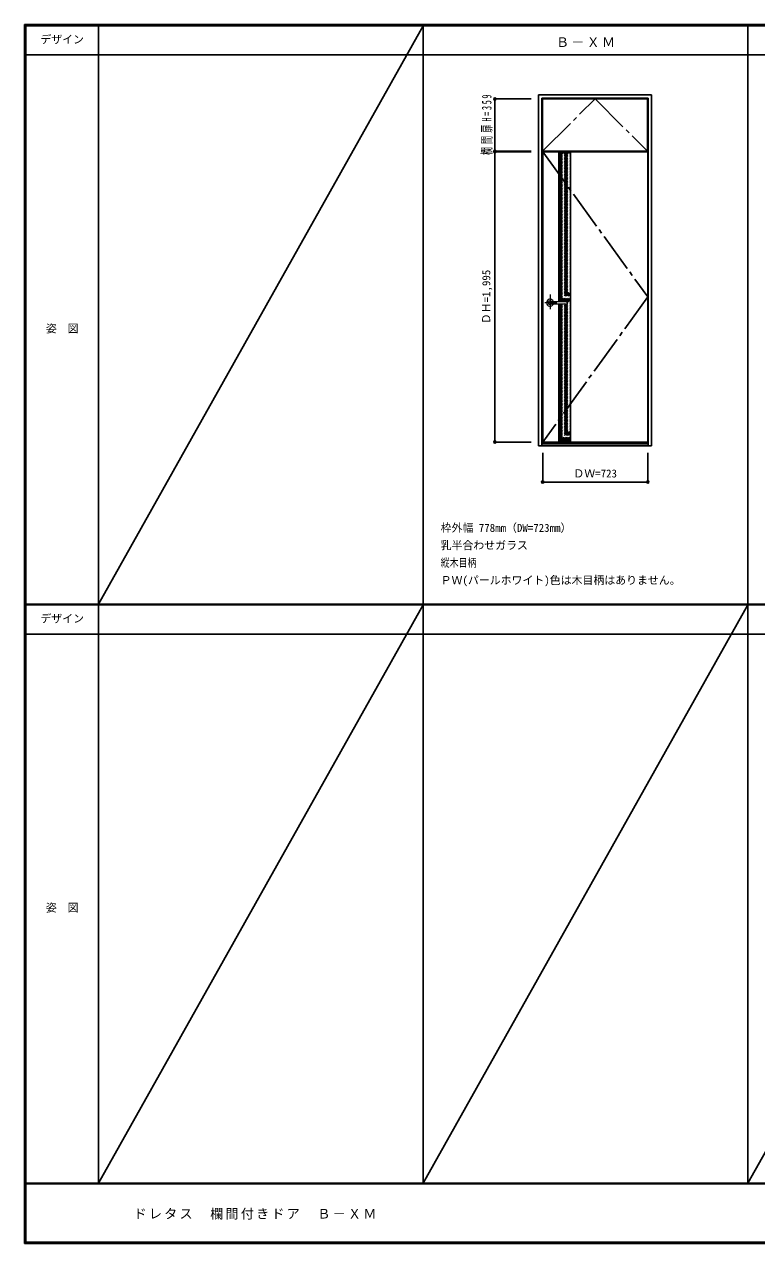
# Model space of a CAD drawing. Units: millimetres, scale not verified. Extents: x -6000 to 5700, y -4307 to 4175.
# Drawn here: x -6000 to -966, y -4205 to 4175 of the extents above; entities that cross this region are included whole.
import ezdxf
from ezdxf.enums import TextEntityAlignment as Align

# ---------------------------------------------------------------- set-up
doc = ezdxf.new("R2010")
doc.units = ezdxf.units.MM
doc.header["$LTSCALE"] = 30
doc.header["$PDMODE"] = 32
doc.header["$PDSIZE"] = 15
for name, pattern in [('CHAIN1', [8, 5, -1, 1, -1]), ('CHAIN2', [12, 9, -1, 1, -1]), ('DASHED1', [1.8, 1.2, -0.6])]:
    doc.linetypes.add(name, pattern=pattern)
for name, color, linetype in [('0-2_扉', 3, 'Continuous'), ('0-3_仕上げ', 3, 'Continuous'), ('0-4_枠', 3, 'Continuous'), ('0-7', 7, 'CHAIN2'), ('0-A_文字', 7, 'Continuous'), ('0-B_寸法', 7, 'Continuous'), ('0-C_ハッチ', 4, 'DASHED1'), ('F-1_枠', 6, 'Continuous'), ('F-A_文字', 7, 'Continuous')]:
    doc.layers.add(name, color=color, linetype=linetype)
doc.layers.add('0-5_レバー', color=7, linetype='Continuous', lineweight=18)
doc.styles.add('ＭＳ ゴシック', font='')
doc.styles.get('ＭＳ ゴシック').set_extended_font_data('MS Gothic')

msp = doc.modelspace()

# ---------------------------------------------------------------- linework, layer by layer
at = {"layer": '0-2_扉'}
for p, q in [((-2438.3, 3662.25), (-1715.3, 3662.25)), ((-2438.3, 3303.25), (-2438.3, 3662.25)), ((-1715.3, 3303.25), (-1715.3, 3662.25)), ((-2438.3, 3303.25), (-1715.3, 3303.25)), ((-2436.8, 3299.25), (-1713.8, 3299.25)), ((-2436.8, 1304.25), (-2436.8, 3299.25)), ((-1713.8, 1304.25), (-1713.8, 3299.25)), ((-2436.8, 1304.25), (-1713.8, 1304.25))]:
    msp.add_line(p, q, dxfattribs=at)
at = {"layer": '0-3_仕上げ'}
for p, q in [((-2326.8, 2268.75), (-2326.8, 3299.25)), ((-2246.8, 1304.25), (-2246.8, 3299.25)), ((-2326.8, 1304.25), (-2326.8, 2254.75))]:
    msp.add_line(p, q, dxfattribs=at)
at = {"layer": '0-3_仕上げ', "color": 7}
for p, q in [((-2326.8, 3291.25), (-2246.8, 3291.25)), ((-2326.8, 1312.25), (-2246.8, 1312.25))]:
    msp.add_line(p, q, dxfattribs=at)
at = {"layer": '0-4_枠'}
for p, q in [((-2465.8, 3691.25), (-1687.8, 3691.25)), ((-2465.8, 1279.25), (-2465.8, 3691.25)), ((-1687.8, 1279.25), (-1687.8, 3691.25)), ((-2441.8, 3667.25), (-1711.8, 3667.25)), ((-2441.8, 1279.25), (-2441.8, 3667.25)), ((-1711.8, 1279.25), (-1711.8, 3667.25)), ((-2465.8, 1279.25), (-1687.8, 1279.25)), ((-2441.8, 1294.25), (-1711.8, 1294.25)), ((-2441.8, 1291.25), (-1711.8, 1291.25))]:
    msp.add_line(p, q, dxfattribs=at)
at = {"layer": '0-5_レバー', "color": 4, "linetype": 'CHAIN1'}
for p, q in [((-2386.3, 2318.21), (-2386.3, 2218.36)), ((-2339.5, 2261.75), (-2422.52, 2261.75))]:
    msp.add_line(p, q, dxfattribs=at)
at = {"layer": '0-5_レバー'}
for q in [(-2269.3, 2267.24), (-2269.3, 2256.25)]:
    msp.add_line((-2269.3, 2261.75), q, dxfattribs=at)
for points in [[(-2376.35, 2268.74), (-2377.11, 2269.53), (-2379.08, 2270.9), (-2381.33, 2271.91), (-2383.76, 2272.54), (-2386.3, 2272.75), (-2388.84, 2272.54), (-2391.28, 2271.91), (-2393.52, 2270.9), (-2395.49, 2269.53), (-2397.11, 2267.86), (-2398.31, 2265.96), (-2399.05, 2263.9), (-2399.3, 2261.75), (-2399.05, 2259.6), (-2398.31, 2257.54), (-2397.11, 2255.64), (-2395.49, 2253.97), (-2393.52, 2252.6), (-2391.28, 2251.59), (-2388.84, 2250.96), (-2386.3, 2250.75), (-2383.76, 2250.96), (-2381.33, 2251.59), (-2379.08, 2252.6), (-2377.11, 2253.97), (-2376.35, 2254.76)], [(-2270.8, 2268.75), (-2280.53, 2268.75), (-2290.71, 2268.75), (-2300.31, 2268.75), (-2309.3, 2268.75), (-2317.71, 2268.75), (-2325.52, 2268.75), (-2332.34, 2268.75), (-2338.64, 2268.75), (-2344.41, 2268.75), (-2349.65, 2268.75), (-2354.44, 2268.75), (-2359.1, 2268.75), (-2363.3, 2268.75), (-2367.05, 2268.75), (-2369.05, 2268.75), (-2370.9, 2268.75), (-2372.91, 2268.74), (-2375.32, 2268.74), (-2376.81, 2268.74), (-2378.35, 2268.74), (-2379.87, 2268.74), (-2380.97, 2268.74), (-2381.43, 2268.74), (-2381.43, 2268.73)], [(-2270.8, 2268.75), (-2279.88, 2268.75), (-2280.28, 2268.75)], [(-2381.28, 2254.76), (-2381.15, 2254.76), (-2380.71, 2254.76), (-2379.99, 2254.76), (-2378.97, 2254.76), (-2377.71, 2254.76), (-2376.36, 2254.76), (-2373.5, 2254.76), (-2370.52, 2254.75), (-2367.5, 2254.75), (-2364.46, 2254.75), (-2361.4, 2254.75), (-2358.31, 2254.75), (-2354.31, 2254.75), (-2349.9, 2254.75), (-2344.93, 2254.75), (-2339.4, 2254.75), (-2333.31, 2254.75), (-2326.66, 2254.75), (-2319.45, 2254.75), (-2310.86, 2254.75), (-2301.6, 2254.75), (-2291.67, 2254.75), (-2281.05, 2254.75), (-2270.8, 2254.75)]]:
    msp.add_lwpolyline(points, dxfattribs=at)
for centre, radius, start, end in [((-2386.3, 2261.75), 24.55, 16.59952, 343.36736), ((-2270.8, 2267.25), 1.5, 0.00847, 89.9163), ((-2270.8, 2267.25), 1.5, 360, 90.17419), ((-2270.8, 2256.25), 1.5, 270.16419, 0), ((-2270.8, 2256.25), 1.5, 269.91059, 359.99153)]:
    msp.add_arc(centre, radius, start, end, dxfattribs=at)
at = {"layer": '0-7'}
for p, q in [((-2438.3, 3303.25), (-2076.8, 3662.25)), ((-2076.8, 3662.25), (-1715.3, 3303.25))]:
    msp.add_line(p, q, dxfattribs=at)
msp.add_lwpolyline([(-2436.8, 3299.25), (-1713.8, 2301.75), (-2436.8, 1304.25)], dxfattribs=at)
at = {"layer": '0-B_寸法', "color": 4}
for p, q in [((-2765.8, 3662.25), (-2515.8, 3662.25)), ((-2765.8, 3303.25), (-2765.8, 3662.25)), ((-2765.8, 3303.25), (-2515.8, 3303.25)), ((-2765.8, 3299.25), (-2765.8, 1304.25)), ((-2765.8, 3299.25), (-2515.8, 3299.25)), ((-2765.8, 1304.25), (-2515.8, 1304.25)), ((-2436.8, 1029.25), (-2436.8, 1229.25))]:
    msp.add_line(p, q, dxfattribs=at)
msp.add_lwpolyline([(-2436.8, 1029.25), (-1713.8, 1029.25), (-1713.8, 1229.25)], dxfattribs=at)
at = {"layer": '0-B_寸法'}
for p in [(-2765.8, 3662.25), (-2765.8, 3303.25), (-2765.8, 3299.25), (-2765.8, 1304.25), (-2436.8, 1029.25), (-1713.8, 1029.25)]:
    msp.add_point(p, dxfattribs=at)
at = {"layer": '0-C_ハッチ'}
for p, q in [((-2326.8, 3212.55), (-2248.1, 3291.25)), ((-2326.8, 3222.45), (-2258, 3291.25)), ((-2326.8, 3232.35), (-2267.9, 3291.25)), ((-2326.8, 3242.24), (-2277.8, 3291.25)), ((-2326.8, 3252.14), (-2287.69, 3291.25)), ((-2326.8, 3262.04), (-2297.59, 3291.25)), ((-2326.8, 3271.94), (-2307.49, 3291.25)), ((-2326.8, 3281.84), (-2317.39, 3291.25)), ((-2326.8, 3202.65), (-2246.8, 3282.65)), ((-2326.8, 3192.75), (-2246.8, 3272.75)), ((-2326.8, 3182.85), (-2246.8, 3262.85)), ((-2326.8, 3172.95), (-2246.8, 3252.95)), ((-2326.8, 3163.05), (-2246.8, 3243.05)), ((-2326.8, 3153.15), (-2246.8, 3233.15)), ((-2326.8, 3143.25), (-2246.8, 3223.25)), ((-2326.8, 3133.35), (-2246.8, 3213.35)), ((-2326.8, 3123.45), (-2246.8, 3203.45)), ((-2326.8, 3113.55), (-2246.8, 3193.55)), ((-2326.8, 3103.65), (-2246.8, 3183.65)), ((-2326.8, 3093.75), (-2246.8, 3173.75)), ((-2326.8, 3083.85), (-2246.8, 3163.85)), ((-2326.8, 3073.95), (-2246.8, 3153.95)), ((-2326.8, 3064.05), (-2246.8, 3144.05)), ((-2326.8, 3054.15), (-2246.8, 3134.15)), ((-2326.8, 3044.25), (-2246.8, 3124.25)), ((-2326.8, 3034.36), (-2246.8, 3114.36)), ((-2326.8, 3024.46), (-2246.8, 3104.46)), ((-2326.8, 3014.56), (-2246.8, 3094.56)), ((-2326.8, 3004.66), (-2246.8, 3084.66)), ((-2326.8, 2994.76), (-2246.8, 3074.76)), ((-2326.8, 2984.86), (-2246.8, 3064.86)), ((-2326.8, 2974.96), (-2246.8, 3054.96)), ((-2326.8, 2965.06), (-2246.8, 3045.06)), ((-2326.8, 2955.16), (-2246.8, 3035.16)), ((-2326.8, 2945.26), (-2246.8, 3025.26)), ((-2326.8, 2935.36), (-2246.8, 3015.36)), ((-2326.8, 2925.46), (-2246.8, 3005.46)), ((-2326.8, 2915.56), (-2246.8, 2995.56)), ((-2326.8, 2905.66), (-2246.8, 2985.66)), ((-2326.8, 2895.76), (-2246.8, 2975.76)), ((-2326.8, 2885.86), (-2246.8, 2965.86)), ((-2326.8, 2875.96), (-2246.8, 2955.96)), ((-2326.8, 2866.06), (-2246.8, 2946.06)), ((-2326.8, 2856.16), (-2246.8, 2936.16)), ((-2326.8, 2846.27), (-2246.8, 2926.27)), ((-2326.8, 2836.37), (-2246.8, 2916.37)), ((-2326.8, 2826.47), (-2246.8, 2906.47)), ((-2326.8, 2816.57), (-2246.8, 2896.57)), ((-2326.8, 2806.67), (-2246.8, 2886.67)), ((-2326.8, 2796.77), (-2246.8, 2876.77)), ((-2326.8, 2786.87), (-2246.8, 2866.87)), ((-2326.8, 2776.97), (-2246.8, 2856.97)), ((-2326.8, 2767.07), (-2246.8, 2847.07)), ((-2326.8, 2757.17), (-2246.8, 2837.17)), ((-2326.8, 2747.27), (-2246.8, 2827.27)), ((-2326.8, 2737.37), (-2246.8, 2817.37)), ((-2326.8, 2727.47), (-2246.8, 2807.47)), ((-2326.8, 2717.57), (-2246.8, 2797.57)), ((-2326.8, 2707.67), (-2246.8, 2787.67)), ((-2326.8, 2697.77), (-2246.8, 2777.77)), ((-2326.8, 2687.87), (-2246.8, 2767.87)), ((-2326.8, 2677.97), (-2246.8, 2757.97)), ((-2326.8, 2668.07), (-2246.8, 2748.07)), ((-2326.8, 2658.17), (-2246.8, 2738.17)), ((-2326.8, 2648.28), (-2246.8, 2728.28)), ((-2326.8, 2638.38), (-2246.8, 2718.38)), ((-2326.8, 2628.48), (-2246.8, 2708.48)), ((-2326.8, 2618.58), (-2246.8, 2698.58)), ((-2326.8, 2608.68), (-2246.8, 2688.68)), ((-2326.8, 2598.78), (-2246.8, 2678.78)), ((-2326.8, 2588.88), (-2246.8, 2668.88)), ((-2326.8, 2578.98), (-2246.8, 2658.98)), ((-2326.8, 2569.08), (-2246.8, 2649.08)), ((-2326.8, 2559.18), (-2246.8, 2639.18)), ((-2326.8, 2549.28), (-2246.8, 2629.28)), ((-2326.8, 2539.38), (-2246.8, 2619.38)), ((-2326.8, 2529.48), (-2246.8, 2609.48)), ((-2326.8, 2519.58), (-2246.8, 2599.58)), ((-2326.8, 2509.68), (-2246.8, 2589.68)), ((-2326.8, 2499.78), (-2246.8, 2579.78)), ((-2326.8, 2489.88), (-2246.8, 2569.88)), ((-2326.8, 2479.98), (-2246.8, 2559.98)), ((-2326.8, 2470.08), (-2246.8, 2550.08)), ((-2326.8, 2460.18), (-2246.8, 2540.18)), ((-2326.8, 2450.29), (-2246.8, 2530.29)), ((-2326.8, 2440.39), (-2246.8, 2520.39)), ((-2326.8, 2430.49), (-2246.8, 2510.49)), ((-2326.8, 2420.59), (-2246.8, 2500.59)), ((-2326.8, 2410.69), (-2246.8, 2490.69)), ((-2326.8, 2400.79), (-2246.8, 2480.79)), ((-2326.8, 2390.89), (-2246.8, 2470.89)), ((-2326.8, 2380.99), (-2246.8, 2460.99)), ((-2326.8, 2371.09), (-2246.8, 2451.09)), ((-2326.8, 2361.19), (-2246.8, 2441.19)), ((-2326.8, 2351.29), (-2246.8, 2431.29)), ((-2326.8, 2341.39), (-2246.8, 2421.39)), ((-2326.8, 2331.49), (-2246.8, 2411.49)), ((-2326.8, 2321.59), (-2246.8, 2401.59)), ((-2326.8, 2311.69), (-2246.8, 2391.69)), ((-2326.8, 2301.79), (-2246.8, 2381.79)), ((-2326.8, 2291.89), (-2246.8, 2371.89)), ((-2326.8, 2281.99), (-2246.8, 2361.99)), ((-2326.8, 2272.09), (-2246.8, 2352.09)), ((-2326.8, 2192.9), (-2246.8, 2272.9)), ((-2326.8, 2183), (-2246.8, 2263)), ((-2320.25, 2268.75), (-2246.8, 2342.19)), ((-2310.35, 2268.75), (-2246.8, 2332.3)), ((-2300.45, 2268.75), (-2246.8, 2322.4)), ((-2290.63, 2268.67), (-2246.8, 2312.5)), ((-2280.65, 2268.75), (-2246.8, 2302.6)), ((-2270.78, 2268.72), (-2246.8, 2292.7)), ((-2269.3, 2260.3), (-2246.8, 2282.8)), ((-2326.8, 2252.3), (-2324.34, 2254.75)), ((-2326.8, 2242.4), (-2314.44, 2254.75)), ((-2326.8, 2232.5), (-2304.55, 2254.75)), ((-2326.8, 2222.6), (-2294.65, 2254.75)), ((-2326.8, 2212.7), (-2284.75, 2254.75)), ((-2326.8, 2202.8), (-2274.85, 2254.75)), ((-2326.8, 2173.1), (-2246.8, 2253.1)), ((-2326.8, 2163.2), (-2246.8, 2243.2)), ((-2326.8, 2153.3), (-2246.8, 2233.3)), ((-2326.8, 2143.4), (-2246.8, 2223.4)), ((-2326.8, 2133.5), (-2246.8, 2213.5)), ((-2326.8, 2123.6), (-2246.8, 2203.6)), ((-2326.8, 2113.7), (-2246.8, 2193.7)), ((-2326.8, 2103.8), (-2246.8, 2183.8)), ((-2326.8, 2093.9), (-2246.8, 2173.9)), ((-2326.8, 2084), (-2246.8, 2164)), ((-2326.8, 2074.1), (-2246.8, 2154.1)), ((-2326.8, 2064.2), (-2246.8, 2144.2)), ((-2326.8, 2054.31), (-2246.8, 2134.31)), ((-2326.8, 2044.41), (-2246.8, 2124.41)), ((-2326.8, 2034.51), (-2246.8, 2114.51)), ((-2326.8, 2024.61), (-2246.8, 2104.61)), ((-2326.8, 2014.71), (-2246.8, 2094.71)), ((-2326.8, 2004.81), (-2246.8, 2084.81)), ((-2326.8, 1994.91), (-2246.8, 2074.91)), ((-2326.8, 1985.01), (-2246.8, 2065.01)), ((-2326.8, 1975.11), (-2246.8, 2055.11)), ((-2326.8, 1965.21), (-2246.8, 2045.21)), ((-2326.8, 1955.31), (-2246.8, 2035.31)), ((-2326.8, 1945.41), (-2246.8, 2025.41)), ((-2326.8, 1935.51), (-2246.8, 2015.51)), ((-2326.8, 1925.61), (-2246.8, 2005.61)), ((-2326.8, 1915.71), (-2246.8, 1995.71)), ((-2326.8, 1905.81), (-2246.8, 1985.81)), ((-2326.8, 1895.91), (-2246.8, 1975.91)), ((-2326.8, 1886.01), (-2246.8, 1966.01)), ((-2326.8, 1876.11), (-2246.8, 1956.11)), ((-2326.8, 1866.22), (-2246.8, 1946.22)), ((-2326.8, 1856.32), (-2246.8, 1936.32)), ((-2326.8, 1846.42), (-2246.8, 1926.42)), ((-2326.8, 1836.52), (-2246.8, 1916.52)), ((-2326.8, 1826.62), (-2246.8, 1906.62)), ((-2326.8, 1816.72), (-2246.8, 1896.72)), ((-2326.8, 1806.82), (-2246.8, 1886.82)), ((-2326.8, 1796.92), (-2246.8, 1876.92)), ((-2326.8, 1787.02), (-2246.8, 1867.02)), ((-2326.8, 1777.12), (-2246.8, 1857.12)), ((-2326.8, 1767.22), (-2246.8, 1847.22)), ((-2326.8, 1757.32), (-2246.8, 1837.32)), ((-2326.8, 1747.42), (-2246.8, 1827.42)), ((-2326.8, 1737.52), (-2246.8, 1817.52)), ((-2326.8, 1727.62), (-2246.8, 1807.62)), ((-2326.8, 1717.72), (-2246.8, 1797.72)), ((-2326.8, 1707.82), (-2246.8, 1787.82)), ((-2326.8, 1697.92), (-2246.8, 1777.92)), ((-2326.8, 1688.02), (-2246.8, 1768.02)), ((-2326.8, 1678.12), (-2246.8, 1758.12)), ((-2326.8, 1668.23), (-2246.8, 1748.23)), ((-2326.8, 1658.33), (-2246.8, 1738.33)), ((-2326.8, 1648.43), (-2246.8, 1728.43)), ((-2326.8, 1638.53), (-2246.8, 1718.53)), ((-2326.8, 1628.63), (-2246.8, 1708.63)), ((-2326.8, 1618.73), (-2246.8, 1698.73)), ((-2326.8, 1608.83), (-2246.8, 1688.83)), ((-2326.8, 1598.93), (-2246.8, 1678.93)), ((-2326.8, 1589.03), (-2246.8, 1669.03)), ((-2326.8, 1579.13), (-2246.8, 1659.13)), ((-2326.8, 1569.23), (-2246.8, 1649.23)), ((-2326.8, 1559.33), (-2246.8, 1639.33)), ((-2326.8, 1549.43), (-2246.8, 1629.43)), ((-2326.8, 1539.53), (-2246.8, 1619.53)), ((-2326.8, 1529.63), (-2246.8, 1609.63)), ((-2326.8, 1519.73), (-2246.8, 1599.73)), ((-2326.8, 1509.83), (-2246.8, 1589.83)), ((-2326.8, 1499.93), (-2246.8, 1579.93)), ((-2326.8, 1490.03), (-2246.8, 1570.03)), ((-2326.8, 1480.13), (-2246.8, 1560.13)), ((-2326.8, 1470.24), (-2246.8, 1550.24)), ((-2326.8, 1460.34), (-2246.8, 1540.34)), ((-2326.8, 1450.44), (-2246.8, 1530.44)), ((-2326.8, 1440.54), (-2246.8, 1520.54)), ((-2326.8, 1430.64), (-2246.8, 1510.64)), ((-2326.8, 1420.74), (-2246.8, 1500.74)), ((-2326.8, 1410.84), (-2246.8, 1490.84)), ((-2326.8, 1400.94), (-2246.8, 1480.94)), ((-2326.8, 1391.04), (-2246.8, 1471.04)), ((-2326.8, 1381.14), (-2246.8, 1461.14)), ((-2326.8, 1371.24), (-2246.8, 1451.24)), ((-2326.8, 1361.34), (-2246.8, 1441.34)), ((-2326.8, 1351.44), (-2246.8, 1431.44)), ((-2326.8, 1341.54), (-2246.8, 1421.54)), ((-2326.8, 1331.64), (-2246.8, 1411.64)), ((-2326.8, 1321.74), (-2246.8, 1401.74)), ((-2326.39, 1312.25), (-2246.8, 1391.84)), ((-2316.49, 1312.25), (-2246.8, 1381.94)), ((-2306.59, 1312.25), (-2246.8, 1372.04)), ((-2296.7, 1312.25), (-2246.8, 1362.14)), ((-2286.8, 1312.25), (-2246.8, 1352.25)), ((-2276.9, 1312.25), (-2246.8, 1342.35)), ((-2267, 1312.25), (-2246.8, 1332.45)), ((-2257.1, 1312.25), (-2246.8, 1322.55)), ((-2247.2, 1312.25), (-2246.8, 1312.65))]:
    msp.add_line(p, q, dxfattribs=at)
at = {"layer": 'F-1_枠'}
for p, q in [((-6000, 4175), (5700, 4175)), ((-6000, 4175), (-6000, -4205)), ((-6000, 4170), (5700, 4170)), ((-6000, 4165), (5700, 4165)), ((-5995, 4175), (-5995, -4205)), ((-5990, 4175), (-5990, -4205)), ((-5490, 4175), (-5490, -3790)), ((-3258.4, 4175), (-3258.4, -3790)), ((-1026.8, 4175), (-1026.8, -3790)), ((-6000, 3965), (5700, 3965)), ((-6000, 190.5), (5700, 190.5)), ((-6000, 187.5), (5700, 187.5)), ((-6000, 184.5), (5700, 184.5)), ((-6000, -15.5), (5700, -15.5)), ((5700, -3790), (-6000, -3790)), ((5700, -3795), (-6000, -3795)), ((5700, -4195), (-6000, -4195)), ((5700, -4200), (-6000, -4200)), ((5700, -4205), (-6000, -4205))]:
    msp.add_line(p, q, dxfattribs=at)
at = {"layer": 'F-A_文字'}
for p, q in [((-3258.4, 4165), (-5490, 190.5)), ((-3258.4, 184.5), (-5490, -3790)), ((-1026.8, 184.5), (-3258.4, -3790)), ((-1026.8, -3790), (1204.8, 184.5))]:
    msp.add_line(p, q, dxfattribs=at)

# ---------------------------------------------------------------- texts
at = {"layer": '0-A_文字', "insert": (-2345.1, 4020), "char_height": 65.98, "attachment_point": 7, "style": 'ＭＳ ゴシック'}
msp.add_mtext('\\T1.17;Ｂ－ＸＭ', dxfattribs=at)
at = {"layer": '0-B_寸法', "style": 'ＭＳ ゴシック'}
msp.add_text('ＤＨ=1,995', height=54.99, rotation=90, dxfattribs=at).set_placement((-2780.8, 2114.25), align=Align.BOTTOM_LEFT)
for s, p in [('ＤＷ=723', (-2225.8, 1044.25)), ('枠外幅 778mm（DW=723mm）', (-3138.4, 670.5)), ('乳半合わせガラス', (-3138.4, 550.5)), ('ＰＷ(パールホワイト)色は木目柄はありません。', (-3138.4, 310.5))]:
    msp.add_text(s, height=54.99, dxfattribs=at).set_placement(p, align=Align.BOTTOM_LEFT)
at = {"layer": '0-B_寸法', "style": 'ＭＳ ゴシック', "width": 0.8}
msp.add_text('縦木目柄', height=54.99, dxfattribs=at).set_placement((-3138.4, 430.5), align=Align.BOTTOM_LEFT)
at = {"layer": '0-B_寸法', "insert": (-2780.8, 3276.5), "char_height": 65.98, "attachment_point": 7, "rotation": 90, "style": 'ＭＳ ゴシック'}
msp.add_mtext('\\T1.39;\\W0.6;欄間扉H=359', dxfattribs=at)
at = {"layer": 'F-A_文字', "style": 'ＭＳ ゴシック'}
for s, p in [('デザイン', (-5890, 4027.5)), ('姿\u3000図', (-5852.5, 2040.25)), ('デザイン', (-5890, 47)), ('姿\u3000図', (-5852.5, -1940.25))]:
    msp.add_text(s, height=54.99, dxfattribs=at).set_placement(p, align=Align.BOTTOM_LEFT)
at = {"layer": 'F-A_文字', "insert": (-5249.37, -4040), "char_height": 65.98, "attachment_point": 7, "style": 'ＭＳ ゴシック'}
msp.add_mtext('\\T1.17;ドレタス\u3000欄間付きドア\u3000Ｂ－ＸＭ', dxfattribs=at)

doc.saveas('drawing.dxf')
